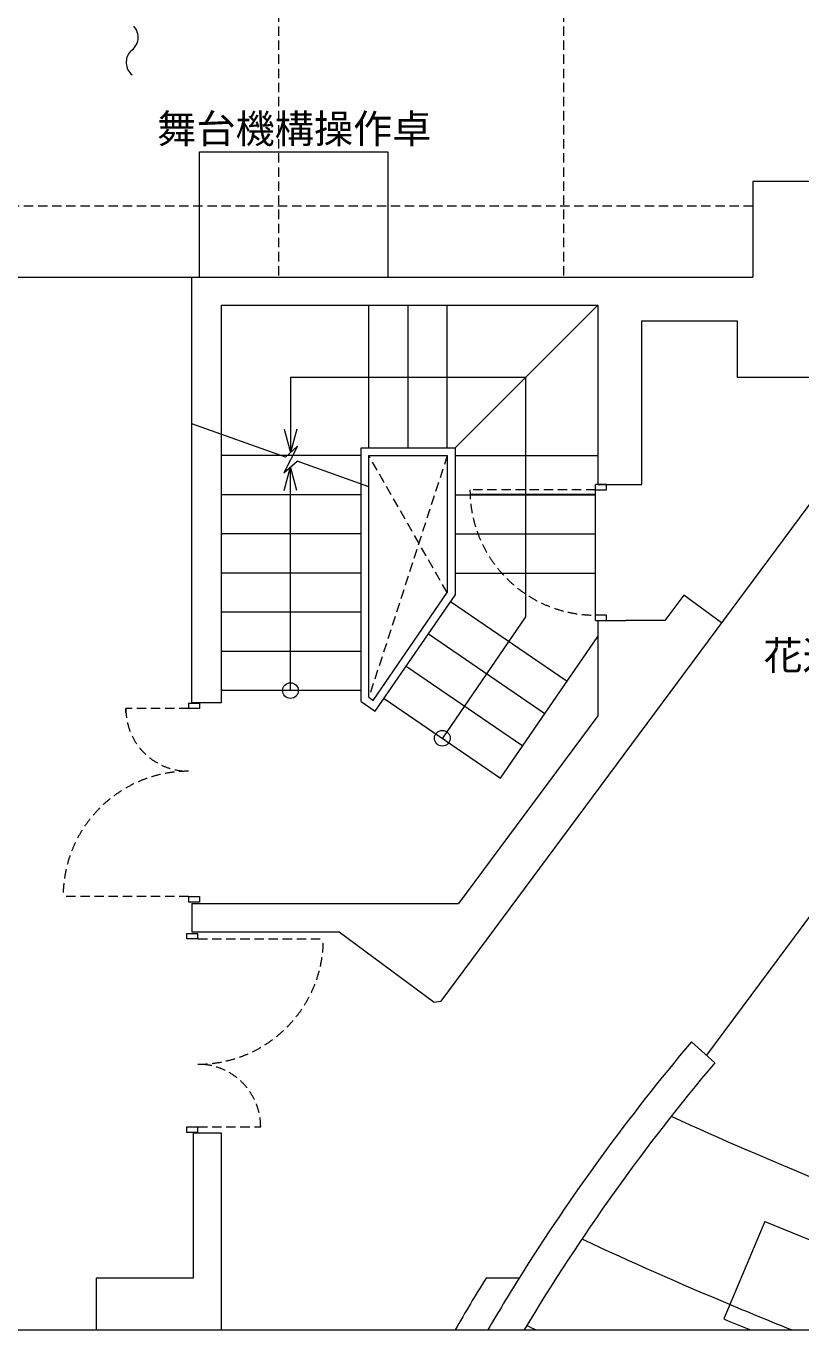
# Model space of a CAD drawing. Units: millimetres, scale not verified. Extents: x -10957 to 29043, y -19439 to 8905.
# Drawn here: x -5511 to -569, y -19395 to -11072 of the extents above; entities that cross this region are included whole.
import ezdxf
from ezdxf.enums import TextEntityAlignment as Align

# ---------------------------------------------------------------- set-up
doc = ezdxf.new("R2010")
doc.units = ezdxf.units.MM
doc.header["$LTSCALE"] = 50
doc.linetypes.add('DASHED1', pattern=[1.8, 1.2, -0.6])
for name, color, linetype, lineweight in [('D-0', 7, 'Continuous', 18), ('D-A', 7, 'Continuous', 18), ('D-E', 4, 'DASHED1', 18), ('F-F', 7, 'Continuous', 18)]:
    doc.layers.add(name, color=color, linetype=linetype, lineweight=lineweight)
doc.styles.add('ＭＳ ゴシック', font='')
doc.styles.get('ＭＳ ゴシック').set_extended_font_data('MS Gothic')

msp = doc.modelspace()

# ---------------------------------------------------------------- linework, layer by layer
at = {"layer": 'D-0'}
for p, q in [((724.97, -12448.62), (-2866, -17295.93)), ((2611.89, -12533.69), (-1172.4, -17641.94)), ((-6075.03, -12673.69), (-875.03, -12673.69)), ((-4455.03, -15388.79), (-4455.03, -12673.69)), ((-4265.03, -15388.79), (-4265.03, -12853.69)), ((-4265.03, -12853.69), (-1865.03, -12853.69)), ((-3325.03, -13763.69), (-3325.03, -12853.69)), ((-3075.03, -13763.69), (-3075.03, -12853.69)), ((-2825.03, -13763.69), (-2825.03, -12853.69)), ((-2775.03, -13763.69), (-1865.03, -12853.69)), ((-1865.03, -12853.69), (-1865.03, -13997.14)), ((-1585.03, -13997.14), (-1585.03, -12953.69)), ((-3825.03, -13313.69), (-2325.03, -13313.69)), ((-3825.03, -13313.69), (-3825.03, -13794.41)), ((-2325.03, -13313.69), (-2325.03, -14843.03)), ((-975.03, -13313.69), (-155.44, -13313.69)), ((-3857.57, -13822.97), (-4455.03, -13610.71)), ((-3865.27, -13644.23), (-3825.03, -13794.41)), ((-3784.79, -13644.23), (-3825.03, -13794.41)), ((-3375.03, -13813.69), (-4265.03, -13813.69)), ((-3779.52, -13754.47), (-3857.57, -13822.97)), ((-3375.03, -15382.95), (-3375.03, -13763.69)), ((-3375.03, -13763.69), (-2775.03, -13763.69)), ((-3325.03, -15356.61), (-3325.03, -13813.69)), ((-3325.03, -13813.69), (-2825.03, -13813.69)), ((-2825.03, -13813.69), (-2825.03, -14688.07)), ((-2775.03, -13763.69), (-2775.03, -14703.56)), ((-2775.03, -13813.69), (-1865.03, -13813.69)), ((-3865.27, -14036.39), (-3825.03, -13886.21)), ((-3825.03, -15313.69), (-3825.03, -13886.21)), ((-3784.79, -14036.39), (-3825.03, -13886.21)), ((-3325.03, -14012.16), (-3782.73, -13849.55)), ((-3375.03, -14063.69), (-4265.03, -14063.69)), ((-2775.03, -14063.69), (-1880.03, -14063.69)), ((-1880.03, -14062.14), (-2680.03, -14062.14)), ((-1880.03, -14867.14), (-1880.03, -13997.14)), ((-1810.03, -13997.14), (-1880.03, -13997.14)), ((-1880.03, -14062.14), (-1880.03, -14032.14)), ((-1865.03, -13997.14), (-1685.03, -13997.14)), ((-1685.03, -13997.14), (-1585.03, -13997.14)), ((-3375.03, -14313.69), (-4265.03, -14313.69)), ((-2775.03, -14313.69), (-1880.03, -14313.69)), ((-3375.03, -14563.69), (-4265.03, -14563.69)), ((-2775.03, -14563.69), (-1880.03, -14563.69)), ((-3296.76, -15376), (-2825.03, -14688.07)), ((-3283.8, -15445.51), (-2775.03, -14703.56)), ((-1076.77, -14880.71), (-1315.55, -14703.82)), ((-3375.03, -14813.69), (-4265.03, -14813.69)), ((-2803.31, -14744.8), (-2061.05, -15253.77)), ((-2325.03, -14843.03), (-2856.33, -15617.83)), ((-1810.03, -14832.14), (-1880.03, -14832.14)), ((-1865.03, -14867.14), (-1685.03, -14867.14)), ((-2944.69, -14950.98), (-2202.44, -15459.96)), ((-2485.2, -15872.32), (-1865.03, -14967.91)), ((-3375.03, -15063.69), (-4265.03, -15063.69)), ((-3086.07, -15157.16), (-2343.82, -15666.14)), ((-3375.03, -15313.69), (-4265.03, -15313.69)), ((-4475.03, -15393.69), (-4475.03, -15428.69)), ((-4455.03, -15388.79), (-4265.03, -15388.79)), ((-3375.03, -15382.95), (-3283.8, -15445.51)), ((-3325.03, -15356.61), (-3296.76, -15376)), ((-3227.46, -15363.35), (-2485.2, -15872.32)), ((-4875.03, -15458.69), (-4875.03, -15428.69)), ((-4405.03, -15428.69), (-4475.03, -15428.69)), ((-4475.03, -16628.69), (-4475.03, -16663.69)), ((-4405.03, -16663.69), (-4475.03, -16663.69)), ((-4455.03, -16673.69), (-2753.5, -16673.69)), ((-4455.03, -16673.69), (-4455.03, -16853.69)), ((-4485.03, -16898.69), (-4485.03, -16863.69)), ((-4485.03, -16863.69), (-4415.03, -16863.69)), ((-4455.03, -16853.69), (-3513.37, -16853.69)), ((-4415.03, -16898.69), (-4415.03, -16863.69)), ((-3513.37, -16853.69), (-2907.97, -17302.18)), ((-4415.03, -16898.69), (-4485.03, -16898.69)), ((-2907.97, -17302.18), (-2866, -17295.93)), ((-1118.86, -17689.9), (-1267.91, -17556.4)), ((-4485.03, -18098.69), (-4415.03, -18098.69)), ((-4265.03, -18138.58), (-4445.03, -18138.58)), ((-4415.03, -18133.69), (-4415.03, -18098.69)), ((-4265.03, -19394.87), (-4265.03, -18138.58)), ((-798.89, -18702.57), (-1059.95, -19325.04)), ((-5065.03, -19063.69), (-5065.03, -19394.87)), ((-2366.1, -19063.69), (-2577.86, -19063.69))]:
    msp.add_line(p, q, dxfattribs=at)
at = {"layer": 'D-0', "linetype": 'DASHED1'}
for p, q in [((-2825.03, -13813.69), (-3325.03, -15356.61)), ((-2825.03, -14688.07), (-3325.03, -13813.69)), ((-1880.03, -14032.14), (-2680.03, -14032.14)), ((-4475.03, -15428.69), (-4875.03, -15428.69)), ((-4475.03, -16628.69), (-5275.03, -16628.69)), ((-4415.03, -16898.69), (-3615.03, -16898.69)), ((-4415.03, -18098.69), (-4015.03, -18098.69))]:
    msp.add_line(p, q, dxfattribs=at)
at = {"layer": 'D-0'}
for points in [[(-4405.03, -12673.69), (-4405.03, -11873.69), (-3205.03, -11873.69), (-3205.03, -12673.69)], [(724.97, -12063.69), (-875.03, -12063.69), (-875.03, -12673.69)], [(-1585.03, -12953.69), (-975.03, -12953.69), (-975.03, -13313.69)], [(-3779.52, -13754.47), (-3867.61, -13923.1), (-3782.73, -13849.55)], [(-1880.03, -14032.14), (-1810.03, -14032.14), (-1810.03, -13997.14)], [(-1315.55, -14703.82), (-1437.19, -14867.14), (-1685.03, -14867.14)], [(-1865.03, -14867.14), (-1865.03, -15474.39), (-2753.5, -16673.69)], [(-1880.03, -14867.14), (-1810.03, -14867.14), (-1810.03, -14832.14)], [(-4475.03, -15393.69), (-4405.03, -15393.69), (-4405.03, -15428.69)], [(-4475.03, -16628.69), (-4405.03, -16628.69), (-4405.03, -16663.69)], [(-4445.03, -18138.58), (-4445.03, -19063.69), (-5065.03, -19063.69)], [(-4415.03, -18133.69), (-4485.03, -18133.69), (-4485.03, -18098.69)]]:
    msp.add_lwpolyline(points, dxfattribs=at)
for centre in [(-3825.03, -15313.69), (-2856.33, -15617.83)]:
    msp.add_circle(centre, 50, dxfattribs=at)
for centre, radius, start, end in [((-4900.89, -11143.5), 104.38, 302.773, 43.39178), ((-4768.5, -11302.93), 104.39, 136.63834, 230.67597), ((8824.97, -26063.69), 13200, 139.87244, 147.97407), ((8824.97, -26063.69), 13000, 139.89895, 149.13708), ((8838.27, 4276.44), 24543.07, 245.35444, 247.79059), ((8838.27, 4276.44), 24918.07, 247.24731, 251.7989), ((8838.27, 4276.44), 25493.07, 244.92488, 247.24731), ((8824.97, -26063.69), 13380, 148.45494, 150.1047), ((8824.97, -26063.69), 13200, 147.97407, 149.65449), ((8838.27, 4276.44), 25493.07, 247.24731, 248.20827), ((8838.27, 4276.44), 26143.07, 244.74052, 244.88436), ((8838.27, 4276.44), 25593.07, 247.24731, 247.65499)]:
    msp.add_arc(centre, radius, start, end, dxfattribs=at)
at = {"layer": 'D-0', "linetype": 'DASHED1'}
for centre, radius, start, end in [((-1880.03, -14032.14), 800, 180, 270), ((-4475.03, -15428.69), 400, 180, 270), ((-4475.03, -16628.69), 800, 90, 180), ((-4415.03, -16898.69), 800, 270, 0), ((-4415.03, -18098.69), 400, 0, 90)]:
    msp.add_arc(centre, radius, start, end, dxfattribs=at)
at = {"layer": 'D-E'}
for p, q in [((-3901.03, 4856.31), (-3901.03, -12673.69)), ((-2083.03, 4856.31), (-2083.03, -12673.69)), ((-875.03, -12220.69), (-6075.03, -12220.69))]:
    msp.add_line(p, q, dxfattribs=at)
at = {"layer": 'F-F'}
msp.add_line((-10957.04, -19394.87), (29042.96, -19394.87), dxfattribs=at)

# ---------------------------------------------------------------- texts
at = {"layer": 'D-A', "style": 'ＭＳ ゴシック'}
for s, p in [('舞台機構操作卓', (-4675.58, -11873.69)), ('花道(常設)', (-808.73, -15236.49))]:
    msp.add_text(s, height=183.3, dxfattribs=at).set_placement(p, align=Align.BOTTOM_LEFT)

doc.saveas('drawing.dxf')
